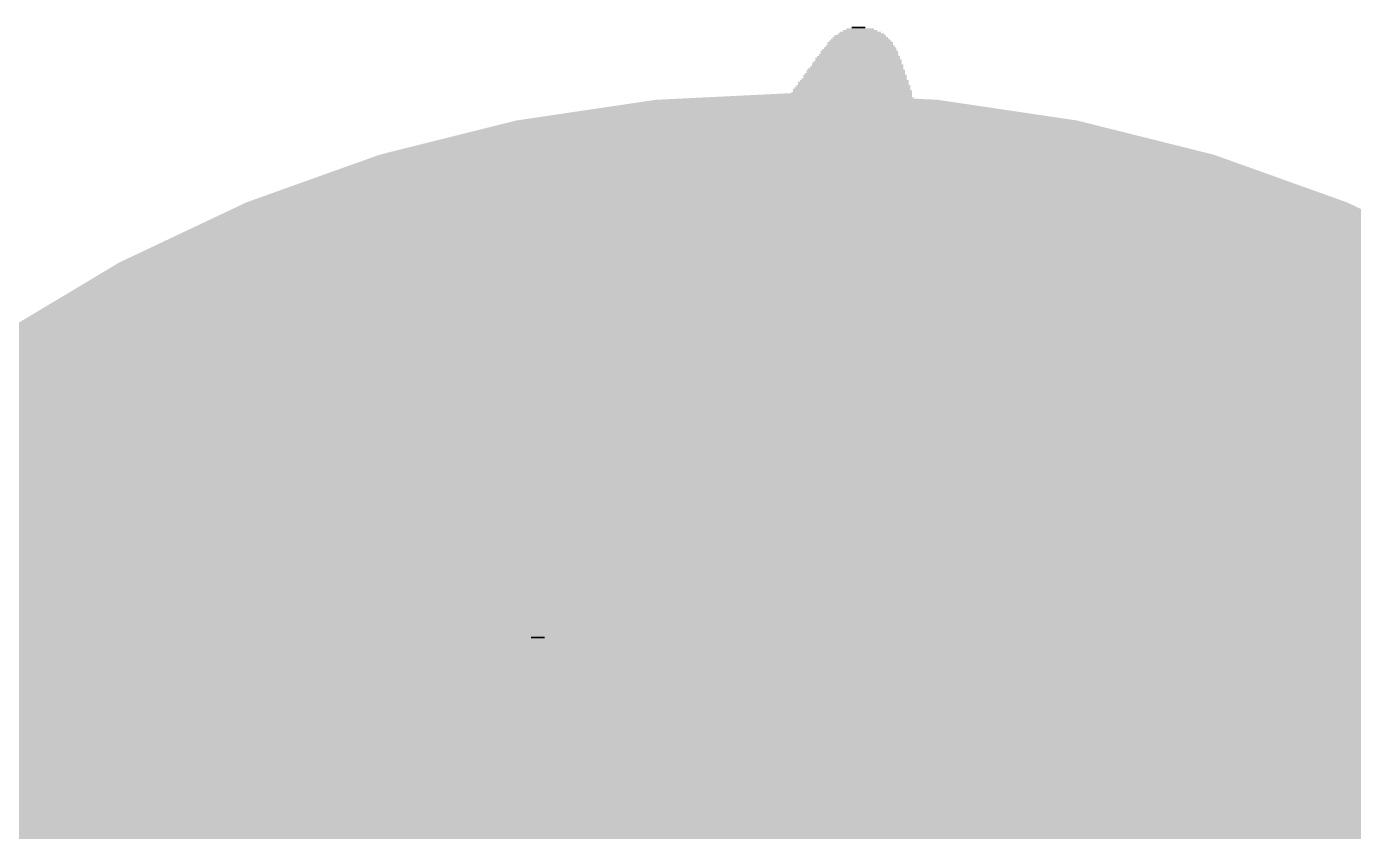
# Model space of a CAD drawing. Extents: x -2.5 to 35.7, y -0.6 to 34.3.
# Drawn here: x 10.998 to 13.93, y 28.593 to 30.373 of the extents above; entities that cross this region are included whole.
import ezdxf

# ---------------------------------------------------------------- set-up
doc = ezdxf.new("R2010")
doc.units = 0
doc.layers.add('16', color=132, linetype='CONTINUOUS')
doc.layers.add('21', color=40, linetype='CONTINUOUS')

# ---------------------------------------------------------------- blocks, each defined once
blk = doc.blocks.new('PIE')
at = {"const_width": 0.5}
blk.add_lwpolyline([(0, -0.25, 1), (0, 0.25, 1), (0, -0.25)], format="xyb", dxfattribs=at)
blk = doc.blocks.new('RECT')
blk.add_solid([(-0.5, -0.5), (0.5, -0.5), (-0.5, 0.5), (0.5, 0.5)])

msp = doc.modelspace()

# ---------------------------------------------------------------- block references
at = {"layer": '16', "xscale": 6.35, "yscale": 6.35}
msp.add_blockref('PIE', (12.7, 27.051), dxfattribs=at)
at = {"layer": '21'}
for p, xscale, yscale in [((12.8366, 30.3708), 0.0305, 0.0038), ((12.8404, 30.3441), 0.1295, 0.0038), ((12.8404, 30.3479), 0.1219, 0.0038), ((12.8404, 30.3517), 0.1143, 0.0038), ((12.8422, 30.3555), 0.1029, 0.0038), ((12.8404, 30.3594), 0.0915, 0.0039), ((12.8403, 30.3632), 0.0762, 0.0038), ((12.8404, 30.367), 0.0609, 0.0038), ((12.8384, 30.3174), 0.1715, 0.0038), ((12.8384, 30.3136), 0.1715, 0.0038), ((12.8384, 30.3213), 0.1638, 0.0039), ((12.8403, 30.3251), 0.16, 0.0038), ((12.8403, 30.3289), 0.1524, 0.0038), ((12.8403, 30.3365), 0.1448, 0.0038), ((12.8403, 30.3327), 0.1448, 0.0038), ((12.8404, 30.3403), 0.1371, 0.0038), ((12.8327, 30.2832), 0.2058, 0.0039), ((12.8346, 30.287), 0.2019, 0.0038), ((12.8328, 30.2908), 0.1981, 0.0038), ((12.8346, 30.2946), 0.1943, 0.0038), ((12.8346, 30.3022), 0.1867, 0.0038), ((12.8366, 30.2984), 0.1905, 0.0038), ((12.8366, 30.306), 0.1829, 0.0038), ((12.8366, 30.3098), 0.1753, 0.0038), ((12.827, 30.2527), 0.24, 0.0038), ((12.827, 30.2565), 0.2324, 0.0038), ((12.8289, 30.2641), 0.2286, 0.0038), ((12.8289, 30.2603), 0.2286, 0.0038), ((12.8289, 30.2679), 0.221, 0.0038), ((12.8308, 30.2755), 0.2172, 0.0038), ((12.8308, 30.2717), 0.2172, 0.0038), ((12.8308, 30.2793), 0.2096, 0.0038), ((12.8213, 30.226), 0.2667, 0.0038), ((12.8213, 30.2336), 0.2591, 0.0038), ((12.8232, 30.2298), 0.2629, 0.0038), ((12.8232, 30.2374), 0.2552, 0.0038), ((12.8251, 30.2412), 0.2514, 0.0038), ((12.8251, 30.2489), 0.2438, 0.0038), ((12.8251, 30.2451), 0.2438, 0.0039), ((12.8137, 30.1955), 0.2972, 0.0038), ((12.8156, 30.1993), 0.2934, 0.0038), ((12.8155, 30.207), 0.2857, 0.0039), ((12.8175, 30.2031), 0.2896, 0.0038), ((12.8175, 30.2108), 0.2819, 0.0038), ((12.8194, 30.2146), 0.2781, 0.0038), ((12.8194, 30.2222), 0.2705, 0.0038), ((12.8194, 30.2184), 0.2705, 0.0038), ((12.8099, 30.1689), 0.3277, 0.0039), ((12.8099, 30.165), 0.3277, 0.0038), ((12.8099, 30.1727), 0.3201, 0.0038), ((12.8117, 30.1803), 0.3163, 0.0038), ((12.8117, 30.1765), 0.3163, 0.0038), ((12.8118, 30.1841), 0.3086, 0.0038), ((12.8137, 30.1879), 0.3048, 0.0038), ((12.8156, 30.1917), 0.301, 0.0038), ((12.8041, 30.1422), 0.3543, 0.0038), ((12.8041, 30.1384), 0.3543, 0.0038), ((12.8061, 30.146), 0.3505, 0.0038), ((12.8061, 30.1536), 0.3429, 0.0038), ((12.8061, 30.1498), 0.3429, 0.0038), ((12.8079, 30.1574), 0.3391, 0.0038), ((12.8079, 30.1612), 0.3315, 0.0038), ((12.7984, 30.1079), 0.3886, 0.0038), ((12.7984, 30.1155), 0.381, 0.0038), ((12.7984, 30.1117), 0.381, 0.0038), ((12.8003, 30.1193), 0.3772, 0.0038), ((12.8003, 30.1269), 0.3696, 0.0038), ((12.8022, 30.1231), 0.3734, 0.0038), ((12.8023, 30.1308), 0.3657, 0.0039), ((12.8041, 30.1346), 0.3619, 0.0038), ((12.7909, 30.0774), 0.4191, 0.0038), ((12.7927, 30.085), 0.4153, 0.0038), ((12.7927, 30.0812), 0.4153, 0.0038), ((12.7927, 30.0888), 0.4076, 0.0038), ((12.7946, 30.0927), 0.4038, 0.0039), ((12.7946, 30.1003), 0.3962, 0.0038), ((12.7965, 30.0965), 0.4, 0.0038), ((12.7965, 30.1041), 0.3924, 0.0038), ((12.787, 30.0507), 0.4496, 0.0038), ((12.787, 30.0584), 0.442, 0.0038), ((12.787, 30.0546), 0.442, 0.0039), ((12.7889, 30.0622), 0.4382, 0.0038), ((12.7889, 30.066), 0.4306, 0.0038), ((12.7908, 30.0736), 0.4268, 0.0038), ((12.7908, 30.0698), 0.4268, 0.0038), ((12.7794, 30.0203), 0.4801, 0.0038), ((12.7813, 30.0241), 0.4762, 0.0038), ((12.7813, 30.0317), 0.4686, 0.0038), ((12.7832, 30.0279), 0.4724, 0.0038), ((12.7832, 30.0355), 0.4648, 0.0038), ((12.7851, 30.0393), 0.461, 0.0038), ((12.7851, 30.0469), 0.4534, 0.0038), ((12.7851, 30.0431), 0.4534, 0.0038), ((12.7736, 29.9936), 0.5067, 0.0038), ((12.7756, 29.9898), 0.5105, 0.0038), ((12.7756, 29.9974), 0.5029, 0.0038), ((12.7774, 30.0012), 0.4991, 0.0038), ((12.7756, 30.005), 0.4953, 0.0038), ((12.7774, 30.0088), 0.4915, 0.0038), ((12.7794, 30.0126), 0.4877, 0.0038), ((12.7794, 30.0165), 0.4801, 0.0039), ((12.768, 29.9631), 0.5411, 0.0038), ((12.7698, 29.9669), 0.5373, 0.0038), ((12.7698, 29.9707), 0.5295, 0.0038), ((12.7718, 29.9784), 0.5257, 0.0039), ((12.7718, 29.9745), 0.5257, 0.0038), ((12.7718, 29.9822), 0.5181, 0.0038), ((12.7736, 29.986), 0.5143, 0.0038), ((12.7642, 29.9326), 0.5715, 0.0038), ((12.7642, 29.9403), 0.5639, 0.0039), ((12.7642, 29.9364), 0.5639, 0.0038), ((12.766, 29.9441), 0.5601, 0.0038), ((12.766, 29.9517), 0.5525, 0.0038), ((12.766, 29.9479), 0.5525, 0.0038), ((12.768, 29.9555), 0.5487, 0.0038), ((12.768, 29.9593), 0.5411, 0.0038), ((12.7603, 29.906), 0.5944, 0.0038), ((12.7603, 29.9022), 0.5944, 0.0039), ((12.7604, 29.9136), 0.5867, 0.0038), ((12.7604, 29.9098), 0.5867, 0.0038), ((12.7622, 29.9212), 0.5829, 0.0038), ((12.7622, 29.9174), 0.5829, 0.0038), ((12.7622, 29.925), 0.5753, 0.0038), ((12.7642, 29.9288), 0.5715, 0.0038), ((12.7565, 29.8755), 0.6172, 0.0038), ((12.7584, 29.8717), 0.621, 0.0038), ((12.7584, 29.8831), 0.6134, 0.0038), ((12.7584, 29.8793), 0.6134, 0.0038), ((12.7584, 29.8907), 0.6058, 0.0038), ((12.7584, 29.8869), 0.6058, 0.0038), ((12.7584, 29.8983), 0.5982, 0.0038), ((12.7603, 29.8945), 0.602, 0.0038), ((12.7546, 29.8488), 0.6362, 0.0038), ((12.7566, 29.845), 0.6401, 0.0038), ((12.7565, 29.8602), 0.6324, 0.0038), ((12.7565, 29.8564), 0.6324, 0.0038), ((12.7565, 29.8526), 0.6324, 0.0038), ((12.7565, 29.8679), 0.6248, 0.0038), ((12.7565, 29.8641), 0.6248, 0.0039), ((12.7527, 29.8183), 0.6554, 0.0038), ((12.7527, 29.8145), 0.6554, 0.0038), ((12.7546, 29.8298), 0.6515, 0.0038), ((12.7546, 29.826), 0.6515, 0.0039), ((12.7546, 29.8221), 0.6515, 0.0038), ((12.7546, 29.8412), 0.6439, 0.0038), ((12.7546, 29.8374), 0.6439, 0.0038), ((12.7546, 29.8336), 0.6439, 0.0038), ((12.7508, 29.7955), 0.6668, 0.0038), ((12.7527, 29.7917), 0.6706, 0.0038), ((12.7527, 29.7879), 0.6706, 0.0039), ((12.7527, 29.784), 0.6706, 0.0038), ((12.7527, 29.8069), 0.663, 0.0038), ((12.7527, 29.8031), 0.663, 0.0038), ((12.7527, 29.7993), 0.663, 0.0038), ((12.7546, 29.8107), 0.6592, 0.0038), ((12.7489, 29.765), 0.6782, 0.0038), ((12.7508, 29.7612), 0.682, 0.0038), ((12.7508, 29.7574), 0.682, 0.0038), ((12.7508, 29.7802), 0.6744, 0.0038), ((12.7508, 29.7764), 0.6744, 0.0038), ((12.7508, 29.7726), 0.6744, 0.0038), ((12.7508, 29.7688), 0.6744, 0.0038), ((11.8288, 29.7269), 0.5372, 0.0038), ((11.7412, 29.7307), 0.3009, 0.0038), ((12.7489, 29.7459), 0.6858, 0.0038), ((12.7489, 29.7421), 0.6858, 0.0038), ((12.7489, 29.7383), 0.6858, 0.0038), ((12.7489, 29.7345), 0.6858, 0.0038), ((12.7489, 29.7307), 0.6858, 0.0038), ((12.7489, 29.7269), 0.6858, 0.0038), ((12.7508, 29.7536), 0.682, 0.0038), ((12.7508, 29.7498), 0.682, 0.0039), ((11.8707, 29.6964), 0.7124, 0.0038), ((11.8612, 29.704), 0.6858, 0.0038), ((11.8669, 29.7002), 0.6972, 0.0038), ((11.8574, 29.7078), 0.6705, 0.0038), ((11.8536, 29.7117), 0.6477, 0.0039), ((11.8479, 29.7155), 0.6287, 0.0038), ((11.844, 29.7193), 0.6058, 0.0038), ((11.8364, 29.7231), 0.5754, 0.0038), ((12.747, 29.7193), 0.6896, 0.0038), ((12.747, 29.7155), 0.6896, 0.0038), ((12.747, 29.7117), 0.6896, 0.0039), ((12.747, 29.7078), 0.6896, 0.0038), ((12.747, 29.704), 0.6896, 0.0038), ((12.747, 29.7002), 0.6896, 0.0038), ((12.747, 29.6964), 0.6896, 0.0038), ((12.7489, 29.7231), 0.6858, 0.0038), ((11.8936, 29.6697), 0.7887, 0.0038), ((11.884, 29.6812), 0.762, 0.0038), ((11.8878, 29.6774), 0.7696, 0.0038), ((11.8917, 29.6736), 0.7773, 0.0039), ((11.8821, 29.685), 0.7506, 0.0038), ((11.8745, 29.6926), 0.7278, 0.0038), ((11.8783, 29.6888), 0.7354, 0.0038), ((12.747, 29.6926), 0.6896, 0.0038), ((12.747, 29.6888), 0.6896, 0.0038), ((12.747, 29.685), 0.6896, 0.0038), ((12.747, 29.6812), 0.6896, 0.0038), ((12.747, 29.6774), 0.6896, 0.0038), ((12.747, 29.6736), 0.6896, 0.0039), ((12.747, 29.6697), 0.6896, 0.0038), ((11.9126, 29.6393), 0.842, 0.0038), ((11.8974, 29.6621), 0.8039, 0.0038), ((11.9012, 29.6583), 0.8115, 0.0038), ((11.9031, 29.6545), 0.8153, 0.0038), ((11.9069, 29.6507), 0.823, 0.0038), ((11.9088, 29.6469), 0.8268, 0.0038), ((11.9126, 29.6431), 0.8344, 0.0038), ((11.8955, 29.6659), 0.7925, 0.0038), ((12.747, 29.6659), 0.6896, 0.0038), ((12.747, 29.6621), 0.6896, 0.0038), ((12.747, 29.6583), 0.6896, 0.0038), ((12.747, 29.6545), 0.6896, 0.0038), ((12.7451, 29.6507), 0.6858, 0.0038), ((12.747, 29.6469), 0.682, 0.0038), ((12.747, 29.6431), 0.682, 0.0038), ((12.747, 29.6393), 0.682, 0.0038), ((11.9164, 29.6355), 0.842, 0.0039), ((11.9183, 29.6316), 0.8458, 0.0038), ((11.9221, 29.6278), 0.8534, 0.0038), ((11.9241, 29.624), 0.8573, 0.0038), ((11.926, 29.6202), 0.8611, 0.0038), ((11.9298, 29.6164), 0.8611, 0.0038), ((11.9317, 29.6126), 0.8649, 0.0038), ((11.9336, 29.6088), 0.8687, 0.0038), ((12.747, 29.6355), 0.682, 0.0039), ((12.747, 29.6316), 0.682, 0.0038), ((12.7451, 29.6278), 0.6782, 0.0038), ((12.7451, 29.624), 0.6782, 0.0038), ((12.747, 29.6202), 0.6744, 0.0038), ((12.747, 29.6164), 0.6744, 0.0038), ((12.747, 29.6126), 0.6744, 0.0038), ((12.7451, 29.6088), 0.6706, 0.0038), ((11.9374, 29.605), 0.8687, 0.0038), ((11.9393, 29.6012), 0.8725, 0.0038), ((11.9431, 29.5974), 0.8725, 0.0039), ((11.945, 29.5935), 0.8763, 0.0038), ((11.9488, 29.5897), 0.8763, 0.0038), ((11.9527, 29.5859), 0.8763, 0.0038), ((11.9527, 29.5821), 0.8763, 0.0038), ((12.7451, 29.605), 0.6706, 0.0038), ((12.747, 29.6012), 0.6668, 0.0038), ((12.747, 29.5974), 0.6668, 0.0039), ((12.7451, 29.5935), 0.663, 0.0038), ((12.747, 29.5897), 0.6592, 0.0038), ((12.747, 29.5859), 0.6592, 0.0038), ((12.747, 29.5821), 0.6592, 0.0038), ((11.9565, 29.5783), 0.8763, 0.0038), ((11.9603, 29.5745), 0.8763, 0.0038), ((11.9622, 29.5707), 0.8801, 0.0038), ((11.9641, 29.5669), 0.8763, 0.0038), ((11.9679, 29.5631), 0.8763, 0.0038), ((11.9698, 29.5593), 0.8801, 0.0039), ((11.9736, 29.5554), 0.8801, 0.0038), ((11.9755, 29.5516), 0.8763, 0.0038), ((12.7451, 29.5783), 0.6553, 0.0038), ((12.747, 29.5745), 0.6515, 0.0038), ((12.747, 29.5707), 0.6515, 0.0038), ((12.7451, 29.5669), 0.6477, 0.0038), ((12.747, 29.5631), 0.6439, 0.0038), ((12.7451, 29.5593), 0.6401, 0.0039), ((12.7451, 29.5554), 0.6401, 0.0038), ((12.5679, 29.5516), 0.2781, 0.0038), ((12.9013, 29.5516), 0.3276, 0.0038), ((11.9793, 29.5478), 0.8763, 0.0038), ((11.9812, 29.544), 0.8801, 0.0038), ((11.9831, 29.5402), 0.8763, 0.0038), ((11.9869, 29.5364), 0.8763, 0.0038), ((11.9908, 29.5326), 0.8763, 0.0038), ((11.9908, 29.5288), 0.8763, 0.0038), ((11.9946, 29.525), 0.8763, 0.0038), ((11.9984, 29.5212), 0.8763, 0.0039), ((12.5642, 29.5478), 0.2705, 0.0038), ((12.5622, 29.5402), 0.259, 0.0038), ((12.5603, 29.5364), 0.2552, 0.0038), ((12.5642, 29.544), 0.2629, 0.0038), ((12.5603, 29.5326), 0.2476, 0.0038), ((12.5584, 29.5288), 0.2438, 0.0038), ((12.5565, 29.525), 0.24, 0.0038), ((12.5584, 29.5212), 0.2362, 0.0039), ((12.9013, 29.5478), 0.32, 0.0038), ((12.9032, 29.544), 0.3162, 0.0038), ((12.9032, 29.5402), 0.3086, 0.0038), ((12.9051, 29.5364), 0.3048, 0.0038), ((12.9032, 29.5326), 0.301, 0.0038), ((12.9051, 29.5288), 0.2972, 0.0038), ((12.9032, 29.525), 0.2934, 0.0038), ((12.9051, 29.5212), 0.2896, 0.0039), ((13.2728, 29.5212), 0.2477, 0.0039), ((13.269, 29.525), 0.2171, 0.0038), ((13.269, 29.5288), 0.1791, 0.0038), ((13.2671, 29.5326), 0.1295, 0.0038), ((13.2652, 29.5364), 0.0495, 0.0038), ((11.9984, 29.5173), 0.8763, 0.0038), ((12.0022, 29.5135), 0.8763, 0.0038), ((12.1184, 29.5097), 1.1011, 0.0038), ((12.1184, 29.5059), 1.0935, 0.0038), ((12.1184, 29.5021), 1.0935, 0.0038), ((12.1184, 29.4983), 1.0859, 0.0038), ((12.1203, 29.4945), 1.0821, 0.0038), ((12.1203, 29.4907), 1.0745, 0.0038), ((12.5565, 29.5173), 0.2324, 0.0038), ((12.5565, 29.5135), 0.2248, 0.0038), ((12.9032, 29.5173), 0.2858, 0.0038), ((12.9032, 29.5135), 0.2858, 0.0038), ((12.9032, 29.5097), 0.2782, 0.0038), ((12.9032, 29.5059), 0.2782, 0.0038), ((12.9013, 29.5021), 0.2744, 0.0038), ((12.9013, 29.4983), 0.2667, 0.0038), ((12.9013, 29.4945), 0.2667, 0.0038), ((12.8994, 29.4907), 0.2629, 0.0038), ((13.2842, 29.4907), 0.423, 0.0038), ((13.2823, 29.4945), 0.4038, 0.0038), ((13.2804, 29.4983), 0.3848, 0.0038), ((13.2766, 29.5021), 0.362, 0.0038), ((13.2747, 29.5059), 0.3429, 0.0038), ((13.2747, 29.5097), 0.32, 0.0038), ((13.2728, 29.5135), 0.301, 0.0038), ((13.2728, 29.5173), 0.2781, 0.0038), ((12.1203, 29.4869), 1.0745, 0.0038), ((12.1202, 29.4831), 1.0668, 0.0039), ((12.1222, 29.4792), 1.0629, 0.0038), ((12.1241, 29.4754), 1.0591, 0.0038), ((12.1222, 29.4716), 1.0553, 0.0038), ((12.1241, 29.4678), 1.0515, 0.0038), ((12.1241, 29.464), 1.0439, 0.0038), ((12.8975, 29.4869), 0.2591, 0.0038), ((12.8975, 29.4831), 0.2591, 0.0039), ((12.8956, 29.4792), 0.2553, 0.0038), ((12.8956, 29.4754), 0.2476, 0.0038), ((12.8937, 29.4716), 0.2438, 0.0038), ((12.8937, 29.4678), 0.2438, 0.0038), ((12.8918, 29.464), 0.24, 0.0038), ((13.3052, 29.464), 0.5487, 0.0038), ((13.3033, 29.4678), 0.5295, 0.0038), ((13.2976, 29.4716), 0.5105, 0.0038), ((13.2957, 29.4754), 0.4915, 0.0038), ((13.2918, 29.4792), 0.4762, 0.0038), ((13.2899, 29.4831), 0.4572, 0.0039), ((13.2861, 29.4869), 0.442, 0.0038), ((12.1241, 29.4602), 1.0439, 0.0038), ((12.126, 29.4564), 1.0401, 0.0038), ((12.126, 29.4526), 1.0325, 0.0038), ((12.1279, 29.4488), 1.0287, 0.0038), ((12.1279, 29.445), 1.0287, 0.0039), ((12.1298, 29.4411), 1.0249, 0.0038), ((12.1298, 29.4373), 1.0173, 0.0038), ((12.1317, 29.4335), 1.0135, 0.0038), ((12.8899, 29.4602), 0.2362, 0.0038), ((12.888, 29.4564), 0.2324, 0.0038), ((12.888, 29.4526), 0.2324, 0.0038), ((12.8861, 29.4488), 0.2286, 0.0038), ((12.8841, 29.445), 0.2247, 0.0039), ((12.8803, 29.4373), 0.2171, 0.0038), ((12.8803, 29.4335), 0.2171, 0.0038), ((12.8823, 29.4411), 0.2209, 0.0038), ((13.3337, 29.4335), 0.682, 0.0038), ((13.3299, 29.4373), 0.6668, 0.0038), ((13.3281, 29.4411), 0.6477, 0.0038), ((13.3223, 29.445), 0.6286, 0.0039), ((13.3185, 29.4488), 0.6134, 0.0038), ((13.3147, 29.4526), 0.5982, 0.0038), ((13.3128, 29.4564), 0.5791, 0.0038), ((13.309, 29.4602), 0.5639, 0.0038), ((12.1317, 29.4297), 1.0135, 0.0038), ((12.1336, 29.4259), 1.0096, 0.0038), ((12.1336, 29.4221), 1.002, 0.0038), ((12.1355, 29.4183), 0.9982, 0.0038), ((12.1355, 29.4145), 0.9982, 0.0038), ((12.1374, 29.4107), 0.9944, 0.0038), ((12.1393, 29.4069), 0.9906, 0.0039), ((12.1374, 29.403), 0.9868, 0.0038), ((12.8765, 29.4259), 0.2095, 0.0038), ((13.2404, 29.4221), 0.9372, 0.0038), ((13.2461, 29.4183), 0.9486, 0.0038), ((13.2595, 29.4107), 0.9753, 0.0038), ((13.2709, 29.403), 0.9982, 0.0038), ((12.8785, 29.4297), 0.2133, 0.0038), ((13.2538, 29.4145), 0.9639, 0.0038), ((13.2652, 29.4069), 0.9867, 0.0039), ((13.3414, 29.4259), 0.7125, 0.0038), ((13.3376, 29.4297), 0.6973, 0.0038), ((12.1393, 29.3992), 0.983, 0.0038), ((12.1412, 29.3954), 0.9792, 0.0038), ((12.1431, 29.3916), 0.9754, 0.0038), ((12.1431, 29.3878), 0.9754, 0.0038), ((12.145, 29.384), 0.9716, 0.0038), ((12.1469, 29.3802), 0.9678, 0.0038), ((12.147, 29.3764), 0.9601, 0.0038), ((13.2861, 29.3916), 1.0364, 0.0038), ((13.2918, 29.3878), 1.0478, 0.0038), ((13.2994, 29.384), 1.063, 0.0038), ((13.3052, 29.3802), 1.0745, 0.0038), ((13.3109, 29.3764), 1.0859, 0.0038), ((13.2766, 29.3992), 1.0096, 0.0038), ((13.2823, 29.3954), 1.021, 0.0038), ((12.147, 29.3726), 0.9601, 0.0038), ((12.1489, 29.3688), 0.9563, 0.0039), ((12.1508, 29.3649), 0.9525, 0.0038), ((12.1527, 29.3611), 0.9487, 0.0038), ((12.1527, 29.3573), 0.9487, 0.0038), ((12.1546, 29.3535), 0.9449, 0.0038), ((12.1565, 29.3497), 0.9411, 0.0038), ((12.1584, 29.3459), 0.9373, 0.0038), ((13.3337, 29.3459), 1.1468, 0.0038), ((13.3223, 29.3649), 1.1164, 0.0038), ((13.3261, 29.3611), 1.124, 0.0038), ((13.328, 29.3573), 1.1278, 0.0038), ((13.3318, 29.3535), 1.1354, 0.0038), ((13.3337, 29.3497), 1.1392, 0.0038), ((13.3204, 29.3688), 1.1049, 0.0039), ((13.3147, 29.3726), 1.0935, 0.0038), ((12.1584, 29.3421), 0.9373, 0.0038), ((12.1603, 29.3383), 0.9335, 0.0038), ((12.1622, 29.3345), 0.9297, 0.0038), ((12.1622, 29.3307), 0.9297, 0.0039), ((11.9869, 29.3268), 0.5715, 0.0038), ((11.9812, 29.323), 0.5524, 0.0038), ((11.9793, 29.3192), 0.541, 0.0038), ((11.9774, 29.3154), 0.5372, 0.0038), ((12.4708, 29.3268), 0.3124, 0.0038), ((12.4822, 29.323), 0.2896, 0.0038), ((12.4899, 29.3192), 0.2743, 0.0038), ((12.4955, 29.3154), 0.2629, 0.0038), ((13.3376, 29.3154), 1.1697, 0.0038), ((13.3395, 29.323), 1.1659, 0.0038), ((13.3395, 29.3192), 1.1659, 0.0038), ((13.3376, 29.3307), 1.1621, 0.0039), ((13.3376, 29.3268), 1.1621, 0.0038), ((13.3356, 29.3421), 1.1506, 0.0038), ((13.3356, 29.3383), 1.1506, 0.0038), ((13.3376, 29.3345), 1.1545, 0.0038), ((11.9774, 29.3116), 0.5296, 0.0038), ((11.9793, 29.3078), 0.5258, 0.0038), ((11.9793, 29.304), 0.5182, 0.0038), ((11.9793, 29.3002), 0.5182, 0.0038), ((11.9812, 29.2964), 0.5144, 0.0038), ((11.9831, 29.2926), 0.5106, 0.0039), ((11.985, 29.2887), 0.5068, 0.0038), ((12.5013, 29.3116), 0.2515, 0.0038), ((12.5069, 29.3078), 0.2401, 0.0038), ((12.5108, 29.304), 0.2324, 0.0038), ((12.5165, 29.3002), 0.221, 0.0038), ((12.5203, 29.2964), 0.2134, 0.0038), ((12.526, 29.2926), 0.2096, 0.0039), ((12.5299, 29.2887), 0.2019, 0.0038), ((13.3357, 29.2964), 1.1811, 0.0038), ((13.3357, 29.2926), 1.1811, 0.0039), ((13.3376, 29.2887), 1.1849, 0.0038), ((13.3376, 29.304), 1.1773, 0.0038), ((13.3376, 29.3002), 1.1773, 0.0038), ((13.3395, 29.3116), 1.1735, 0.0038), ((13.3395, 29.3078), 1.1735, 0.0038), ((11.985, 29.2849), 0.5068, 0.0038), ((11.9869, 29.2811), 0.503, 0.0038), ((11.9888, 29.2773), 0.4992, 0.0038), ((11.9907, 29.2735), 0.503, 0.0038), ((11.9927, 29.2697), 0.4991, 0.0038), ((11.9965, 29.2659), 0.4991, 0.0038), ((11.9984, 29.2621), 0.4953, 0.0038), ((12.0003, 29.2583), 0.4991, 0.0038), ((12.5336, 29.2849), 0.1943, 0.0038), ((12.5356, 29.2811), 0.1905, 0.0038), ((12.5394, 29.2773), 0.1829, 0.0038), ((12.545, 29.2735), 0.1791, 0.0038), ((12.547, 29.2697), 0.1753, 0.0038), ((12.5508, 29.2659), 0.1676, 0.0038), ((12.5527, 29.2621), 0.1638, 0.0038), ((12.5584, 29.2583), 0.16, 0.0038), ((13.328, 29.2621), 1.1964, 0.0038), ((13.328, 29.2583), 1.1964, 0.0038), ((13.33, 29.2697), 1.1925, 0.0038), ((13.33, 29.2659), 1.1925, 0.0038), ((13.3338, 29.2773), 1.1925, 0.0038), ((13.3338, 29.2735), 1.1925, 0.0038), ((13.3357, 29.2849), 1.1887, 0.0038), ((13.3357, 29.2811), 1.1887, 0.0038), ((12.0041, 29.2545), 0.4991, 0.0039), ((12.006, 29.2506), 0.4953, 0.0038), ((12.0098, 29.2468), 0.4953, 0.0038), ((12.0117, 29.243), 0.4991, 0.0038), ((12.0155, 29.2392), 0.4991, 0.0038), ((12.0193, 29.2354), 0.4991, 0.0038), ((12.025, 29.2278), 0.503, 0.0038), ((12.0231, 29.2316), 0.4991, 0.0038), ((12.5603, 29.2545), 0.1562, 0.0039), ((12.5622, 29.2506), 0.1524, 0.0038), ((12.5679, 29.2468), 0.1486, 0.0038), ((12.5698, 29.243), 0.1448, 0.0038), ((12.5736, 29.2392), 0.1448, 0.0038), ((12.5775, 29.2354), 0.1447, 0.0038), ((12.5793, 29.2316), 0.1409, 0.0038), ((12.5831, 29.2278), 0.1409, 0.0038), ((13.3052, 29.2278), 1.2039, 0.0038), ((13.309, 29.2316), 1.2039, 0.0038), ((13.3128, 29.2354), 1.204, 0.0038), ((13.3147, 29.2392), 1.2002, 0.0038), ((13.3185, 29.243), 1.2002, 0.0038), ((13.3223, 29.2506), 1.2002, 0.0038), ((13.3223, 29.2468), 1.2002, 0.0038), ((13.3242, 29.2545), 1.1964, 0.0039), ((12.0288, 29.224), 0.503, 0.0038), ((12.0327, 29.2202), 0.5029, 0.0038), ((12.0346, 29.2164), 0.5067, 0.0039), ((12.0384, 29.2125), 0.5067, 0.0038), ((12.0422, 29.2087), 0.5067, 0.0038), ((12.0479, 29.2049), 0.5105, 0.0038), ((12.0517, 29.2011), 0.5105, 0.0038), ((12.587, 29.224), 0.141, 0.0038), ((12.5927, 29.2202), 0.1448, 0.0038), ((13.2099, 29.2164), 1.3716, 0.0039), ((12.7355, 29.2125), 0.4153, 0.0038), ((12.726, 29.2087), 0.3886, 0.0038), ((12.7165, 29.2049), 0.3696, 0.0038), ((12.7108, 29.2011), 0.3506, 0.0038), ((13.2956, 29.2202), 1.2078, 0.0038), ((13.3014, 29.224), 1.2039, 0.0038), ((13.4671, 29.2125), 0.8496, 0.0038), ((13.4747, 29.2087), 0.8268, 0.0038), ((13.4766, 29.2049), 0.8078, 0.0038), ((13.4786, 29.2011), 0.7963, 0.0038), ((12.0555, 29.1973), 0.5182, 0.0038), ((12.0593, 29.1935), 0.5182, 0.0038), ((12.065, 29.1897), 0.522, 0.0038), ((12.0688, 29.1859), 0.522, 0.0038), ((12.0745, 29.1821), 0.5258, 0.0038), ((12.0783, 29.1783), 0.5258, 0.0039), ((12.0841, 29.1744), 0.5295, 0.0038), ((12.0898, 29.1706), 0.5334, 0.0038), ((12.7012, 29.1935), 0.3239, 0.0038), ((12.707, 29.1973), 0.3353, 0.0038), ((12.6975, 29.1897), 0.3086, 0.0038), ((12.6936, 29.1859), 0.3009, 0.0038), ((12.6918, 29.1821), 0.2895, 0.0038), ((12.688, 29.1783), 0.2819, 0.0039), ((12.6842, 29.1744), 0.2743, 0.0038), ((12.6804, 29.1706), 0.2667, 0.0038), ((13.4804, 29.1973), 0.7848, 0.0038), ((13.4804, 29.1935), 0.7696, 0.0038), ((13.4804, 29.1897), 0.762, 0.0038), ((13.4804, 29.1859), 0.7544, 0.0038), ((13.4785, 29.1821), 0.743, 0.0038), ((13.4785, 29.1783), 0.7354, 0.0039), ((13.4766, 29.1744), 0.7316, 0.0038), ((13.4728, 29.1706), 0.7239, 0.0038), ((12.0955, 29.1668), 0.5372, 0.0038), ((12.1012, 29.163), 0.541, 0.0038), ((12.105, 29.1592), 0.5486, 0.0038), ((12.1127, 29.1554), 0.5563, 0.0038), ((12.1184, 29.1516), 0.5601, 0.0038), ((12.1279, 29.1478), 0.5639, 0.0038), ((12.1336, 29.144), 0.5677, 0.0038), ((12.1431, 29.1402), 0.5792, 0.0039), ((12.6575, 29.1402), 0.2439, 0.0039), ((12.6613, 29.144), 0.2439, 0.0038), ((12.667, 29.1516), 0.2476, 0.0038), ((12.6651, 29.1478), 0.2438, 0.0038), ((12.6784, 29.1668), 0.2629, 0.0038), ((12.6746, 29.163), 0.2552, 0.0038), ((12.6727, 29.1592), 0.2514, 0.0038), ((12.6708, 29.1554), 0.2476, 0.0038), ((13.4499, 29.144), 0.6934, 0.0038), ((13.448, 29.1402), 0.6896, 0.0039), ((13.4557, 29.1478), 0.6973, 0.0038), ((13.4652, 29.1592), 0.7087, 0.0038), ((13.4709, 29.1668), 0.7201, 0.0038), ((13.4671, 29.163), 0.7125, 0.0038), ((13.4633, 29.1554), 0.7049, 0.0038), ((13.4595, 29.1516), 0.6973, 0.0038), ((12.1527, 29.1363), 0.5905, 0.0038), ((12.166, 29.1325), 0.6096, 0.0038), ((12.3203, 29.1287), 0.9106, 0.0038), ((12.3222, 29.1249), 0.9068, 0.0038), ((12.3241, 29.1211), 0.903, 0.0038), ((12.3279, 29.1173), 0.8954, 0.0038), ((12.3298, 29.1135), 0.8916, 0.0038), ((12.3317, 29.1097), 0.8878, 0.0038), ((12.6441, 29.1325), 0.2629, 0.0038), ((12.6537, 29.1363), 0.2515, 0.0038), ((13.4061, 29.1097), 0.6896, 0.0038), ((13.4118, 29.1135), 0.6858, 0.0038), ((13.4195, 29.1173), 0.6858, 0.0038), ((13.4233, 29.1211), 0.6858, 0.0038), ((13.429, 29.1249), 0.682, 0.0038), ((13.4347, 29.1287), 0.6858, 0.0038), ((13.4385, 29.1325), 0.6858, 0.0038), ((13.4442, 29.1363), 0.6896, 0.0038), ((12.3355, 29.1059), 0.8878, 0.0038), ((12.3394, 29.1021), 0.8801, 0.0039), ((12.3432, 29.0982), 0.8801, 0.0038), ((12.347, 29.0944), 0.8801, 0.0038), ((12.3546, 29.0906), 0.8801, 0.0038), ((12.3603, 29.0868), 0.8839, 0.0038), ((12.3679, 29.083), 0.884, 0.0038), ((13.3528, 29.083), 0.7201, 0.0038), ((13.3642, 29.0868), 0.7124, 0.0038), ((13.3719, 29.0906), 0.7049, 0.0038), ((13.3795, 29.0944), 0.6973, 0.0038), ((13.3871, 29.0982), 0.6972, 0.0038), ((13.3928, 29.1021), 0.6934, 0.0039), ((13.4023, 29.1059), 0.6896, 0.0038), ((12.3756, 29.0792), 0.8839, 0.0038), ((12.3851, 29.0754), 0.8953, 0.0038), ((12.4022, 29.0716), 0.9144, 0.0038), ((12.8232, 29.0678), 1.7412, 0.0038), ((12.8232, 29.064), 1.726, 0.0039), ((12.8251, 29.0601), 1.7145, 0.0038), ((12.827, 29.0563), 1.703, 0.0038), ((12.827, 29.0525), 1.6878, 0.0038), ((13.3128, 29.0716), 0.7696, 0.0038), ((13.3299, 29.0754), 0.743, 0.0038), ((13.3433, 29.0792), 0.7315, 0.0038), ((12.8289, 29.0487), 1.6764, 0.0038), ((12.8308, 29.0449), 1.6574, 0.0038), ((12.8346, 29.0411), 1.6421, 0.0038), ((12.8384, 29.0373), 1.6269, 0.0038), ((12.8403, 29.0335), 1.6078, 0.0038), ((12.846, 29.0297), 1.5887, 0.0038), ((12.8518, 29.0259), 1.5621, 0.0039), ((12.1279, 29.022), 0.0305, 0.0038), ((12.9108, 29.022), 1.4364, 0.0038), ((12.2879, 28.9954), 0.3658, 0.0038), ((12.2974, 28.9992), 0.362, 0.0038), ((12.307, 29.003), 0.3581, 0.0038), ((12.3165, 29.0068), 0.3543, 0.0038), ((12.326, 29.0106), 0.3505, 0.0038), ((12.3394, 29.0144), 0.3467, 0.0038), ((12.3508, 29.0182), 0.3467, 0.0038), ((13.0899, 29.0182), 1.0706, 0.0038), ((13.0899, 29.0144), 1.0554, 0.0038), ((13.0899, 29.0106), 1.0478, 0.0038), ((13.088, 29.0068), 1.0363, 0.0038), ((13.088, 29.003), 1.0287, 0.0038), ((13.0861, 28.9992), 1.0249, 0.0038), ((13.0842, 28.9954), 1.0135, 0.0038), ((12.2384, 28.9649), 0.381, 0.0038), ((12.2422, 28.9687), 0.381, 0.0038), ((12.2479, 28.9725), 0.3772, 0.0038), ((12.2536, 28.9763), 0.3734, 0.0038), ((12.2612, 28.9801), 0.3734, 0.0038), ((12.265, 28.9839), 0.3734, 0.0038), ((12.2746, 28.9878), 0.3695, 0.0039), ((12.2803, 28.9916), 0.3657, 0.0038), ((12.6326, 28.9649), 0.1181, 0.0038), ((12.6441, 28.9878), 0.1334, 0.0039), ((12.6403, 28.9839), 0.1258, 0.0038), ((12.6384, 28.9801), 0.122, 0.0038), ((12.6365, 28.9763), 0.1182, 0.0038), ((12.6365, 28.9725), 0.1182, 0.0038), ((13.0823, 28.9916), 1.0097, 0.0038), ((12.6346, 28.9687), 0.1143, 0.0038), ((13.1623, 28.9878), 0.842, 0.0039), ((13.1623, 28.9839), 0.8268, 0.0038), ((13.1642, 28.9801), 0.8154, 0.0038), ((13.1623, 28.9763), 0.8039, 0.0038), ((13.1642, 28.9725), 0.7925, 0.0038), ((13.1642, 28.9687), 0.7848, 0.0038), ((13.1623, 28.9649), 0.7734, 0.0038), ((12.2003, 28.9344), 0.3887, 0.0038), ((12.2041, 28.9382), 0.3886, 0.0038), ((12.2098, 28.942), 0.3848, 0.0038), ((12.2136, 28.9458), 0.3848, 0.0038), ((12.2174, 28.9497), 0.3848, 0.0039), ((12.2212, 28.9535), 0.3848, 0.0038), ((12.2269, 28.9573), 0.381, 0.0038), ((12.2307, 28.9611), 0.381, 0.0038), ((12.625, 28.9344), 0.1257, 0.0038), ((12.627, 28.942), 0.1219, 0.0038), ((12.627, 28.9382), 0.1219, 0.0038), ((12.6288, 28.9497), 0.1181, 0.0039), ((12.6288, 28.9458), 0.1181, 0.0038), ((12.6326, 28.9611), 0.1181, 0.0038), ((12.6326, 28.9573), 0.1181, 0.0038), ((12.6308, 28.9535), 0.1143, 0.0038), ((13.1623, 28.9611), 0.7658, 0.0038), ((13.1604, 28.9573), 0.7544, 0.0038), ((13.1604, 28.9535), 0.7468, 0.0038), ((13.1604, 28.9497), 0.7391, 0.0039), ((13.1585, 28.9458), 0.7277, 0.0038), ((13.1585, 28.942), 0.7201, 0.0038), ((13.1585, 28.9382), 0.7125, 0.0038), ((13.1566, 28.9344), 0.7011, 0.0038), ((12.1755, 28.9077), 0.3924, 0.0038), ((12.1793, 28.9116), 0.3924, 0.0039), ((12.1812, 28.9154), 0.3886, 0.0038), ((12.185, 28.9192), 0.3886, 0.0038), ((12.1888, 28.923), 0.3886, 0.0038), ((12.1926, 28.9268), 0.3886, 0.0038), ((12.1965, 28.9306), 0.3887, 0.0038), ((12.6212, 28.9116), 0.1409, 0.0039), ((12.6212, 28.9077), 0.1409, 0.0038), ((12.6212, 28.9192), 0.1333, 0.0038), ((12.6212, 28.9154), 0.1333, 0.0038), ((12.6232, 28.9268), 0.1295, 0.0038), ((12.6232, 28.923), 0.1295, 0.0038), ((12.625, 28.9306), 0.1257, 0.0038), ((13.1566, 28.9306), 0.6934, 0.0038), ((13.1528, 28.9268), 0.6858, 0.0038), ((13.1509, 28.923), 0.6743, 0.0038), ((13.1509, 28.9192), 0.6667, 0.0038), ((13.149, 28.9154), 0.6553, 0.0038), ((13.1452, 28.9116), 0.6477, 0.0039), ((13.1433, 28.9077), 0.6363, 0.0038), ((12.1507, 28.8773), 0.3962, 0.0038), ((12.1546, 28.8811), 0.3963, 0.0038), ((12.1584, 28.8887), 0.3963, 0.0038), ((12.1565, 28.8849), 0.3925, 0.0038), ((12.1622, 28.8925), 0.3963, 0.0038), ((12.1641, 28.8963), 0.3925, 0.0038), ((12.1679, 28.9001), 0.3924, 0.0038), ((12.1717, 28.9039), 0.3924, 0.0038), ((12.6118, 28.8773), 0.1677, 0.0038), ((12.6136, 28.8811), 0.1639, 0.0038), ((12.6156, 28.8887), 0.1601, 0.0038), ((12.6156, 28.8849), 0.1601, 0.0038), ((12.6155, 28.8925), 0.1524, 0.0038), ((12.6174, 28.9001), 0.1485, 0.0038), ((12.6174, 28.8963), 0.1485, 0.0038), ((12.6194, 28.9039), 0.1447, 0.0038), ((13.1413, 28.9039), 0.6248, 0.0038), ((13.1394, 28.9001), 0.621, 0.0038), ((13.1356, 28.8963), 0.6058, 0.0038), ((13.1318, 28.8925), 0.5982, 0.0038), ((13.1299, 28.8887), 0.5868, 0.0038), ((12.9546, 28.8849), 0.2286, 0.0038), ((12.9585, 28.8811), 0.2363, 0.0038), ((12.9623, 28.8773), 0.2363, 0.0038), ((13.2442, 28.8849), 0.3429, 0.0038), ((13.2442, 28.8811), 0.32, 0.0038), ((13.2461, 28.8773), 0.301, 0.0038), ((12.1298, 28.8468), 0.4001, 0.0038), ((12.1336, 28.8544), 0.4, 0.0038), ((12.1336, 28.8506), 0.4, 0.0038), ((12.1374, 28.8582), 0.4, 0.0038), ((12.1393, 28.862), 0.3962, 0.0038), ((12.145, 28.8696), 0.4, 0.0038), ((12.1431, 28.8658), 0.3962, 0.0038), ((12.1469, 28.8735), 0.3962, 0.0039), ((12.6041, 28.8468), 0.2058, 0.0038), ((12.606, 28.8506), 0.2019, 0.0038), ((12.606, 28.8544), 0.1943, 0.0038), ((12.608, 28.8582), 0.1905, 0.0038), ((12.6098, 28.862), 0.1867, 0.0038), ((12.6098, 28.8696), 0.1791, 0.0038), ((12.6098, 28.8658), 0.1791, 0.0038), ((12.6118, 28.8735), 0.1753, 0.0039), ((12.9661, 28.8735), 0.2439, 0.0039), ((12.9699, 28.8696), 0.2438, 0.0038), ((12.9737, 28.8658), 0.2514, 0.0038), ((12.9775, 28.862), 0.2514, 0.0038), ((12.9813, 28.8582), 0.259, 0.0038), ((12.987, 28.8506), 0.2629, 0.0038), ((12.9852, 28.8544), 0.2591, 0.0038), ((12.9928, 28.8468), 0.2667, 0.0038), ((13.2442, 28.8735), 0.282, 0.0039), ((13.2442, 28.8696), 0.259, 0.0038), ((13.2442, 28.8658), 0.2362, 0.0038), ((13.2442, 28.862), 0.2134, 0.0038), ((13.2442, 28.8582), 0.1828, 0.0038), ((13.2423, 28.8544), 0.1486, 0.0038), ((13.2423, 28.8506), 0.1105, 0.0038), ((13.2404, 28.8468), 0.0381, 0.0038), ((12.1146, 28.8163), 0.4077, 0.0038), ((12.1184, 28.8239), 0.4077, 0.0038), ((12.1184, 28.8201), 0.4077, 0.0038), ((12.1222, 28.8315), 0.4077, 0.0038), ((12.1203, 28.8277), 0.4039, 0.0038), ((12.1241, 28.8354), 0.4039, 0.0039), ((12.1279, 28.843), 0.4039, 0.0038), ((12.126, 28.8392), 0.4001, 0.0038), ((12.5946, 28.8163), 0.2476, 0.0038), ((12.5965, 28.8201), 0.2438, 0.0038), ((12.5984, 28.8239), 0.24, 0.0038), ((12.5984, 28.8277), 0.2324, 0.0038), ((12.6003, 28.8315), 0.2286, 0.0038), ((12.6003, 28.8354), 0.221, 0.0039), ((12.6022, 28.8392), 0.2172, 0.0038), ((12.6022, 28.843), 0.2096, 0.0038), ((12.9947, 28.843), 0.2705, 0.0038), ((12.9985, 28.8392), 0.2705, 0.0038), ((13.0023, 28.8354), 0.2781, 0.0039), ((13.0042, 28.8315), 0.2819, 0.0038), ((13.008, 28.8277), 0.2819, 0.0038), ((13.0099, 28.8239), 0.2858, 0.0038), ((13.0137, 28.8201), 0.2858, 0.0038), ((13.0156, 28.8163), 0.2896, 0.0038), ((12.107, 28.7896), 0.4229, 0.0038), ((12.1089, 28.7973), 0.4191, 0.0039), ((12.1089, 28.7934), 0.4191, 0.0038), ((12.1108, 28.8049), 0.4153, 0.0038), ((12.1108, 28.8011), 0.4153, 0.0038), ((12.1127, 28.8125), 0.4115, 0.0038), ((12.1127, 28.8087), 0.4115, 0.0038), ((12.5832, 28.7896), 0.301, 0.0038), ((12.587, 28.7934), 0.2934, 0.0038), ((12.5869, 28.7973), 0.2857, 0.0039), ((12.5889, 28.8011), 0.2743, 0.0038), ((12.5907, 28.8049), 0.2705, 0.0038), ((12.5907, 28.8087), 0.2629, 0.0038), ((12.5927, 28.8125), 0.2591, 0.0038), ((13.0175, 28.8125), 0.2934, 0.0038), ((13.0213, 28.8087), 0.2934, 0.0038), ((13.0232, 28.8049), 0.2972, 0.0038), ((13.0251, 28.8011), 0.301, 0.0038), ((13.0289, 28.7973), 0.301, 0.0039), ((13.0308, 28.7934), 0.3048, 0.0038), ((13.0327, 28.7896), 0.3086, 0.0038), ((12.1145, 28.7592), 0.4686, 0.0039), ((12.105, 28.7668), 0.442, 0.0038), ((12.1088, 28.763), 0.4496, 0.0038), ((12.105, 28.7744), 0.4344, 0.0038), ((12.105, 28.7706), 0.4344, 0.0038), ((12.105, 28.782), 0.4268, 0.0038), ((12.105, 28.7782), 0.4268, 0.0038), ((12.107, 28.7858), 0.4229, 0.0038), ((12.5546, 28.7592), 0.3962, 0.0039), ((12.5641, 28.763), 0.3696, 0.0038), ((12.5699, 28.7668), 0.3581, 0.0038), ((12.5717, 28.7706), 0.3467, 0.0038), ((12.5737, 28.7744), 0.3353, 0.0038), ((12.5775, 28.7782), 0.3277, 0.0038), ((12.5793, 28.782), 0.3163, 0.0038), ((12.5832, 28.7858), 0.3086, 0.0038), ((13.0347, 28.7858), 0.3125, 0.0038), ((13.0404, 28.7744), 0.3163, 0.0038), ((13.0423, 28.7706), 0.3201, 0.0038), ((13.0385, 28.782), 0.3125, 0.0038), ((13.0385, 28.7782), 0.3125, 0.0038), ((13.0442, 28.7668), 0.3239, 0.0038), ((13.0442, 28.763), 0.3239, 0.0038), ((13.048, 28.7592), 0.3238, 0.0039), ((12.3203, 28.7325), 0.903, 0.0038), ((12.3222, 28.7287), 0.9068, 0.0038), ((12.3203, 28.7401), 0.8953, 0.0038), ((12.3203, 28.7363), 0.8953, 0.0038), ((12.3165, 28.7515), 0.8801, 0.0038), ((12.3184, 28.7477), 0.8839, 0.0038), ((12.3203, 28.7439), 0.8877, 0.0038), ((12.3184, 28.7553), 0.8763, 0.0038), ((13.0499, 28.7553), 0.3276, 0.0038), ((13.0499, 28.7515), 0.3276, 0.0038), ((13.0518, 28.7477), 0.3314, 0.0038), ((13.0537, 28.7439), 0.3352, 0.0038), ((13.0537, 28.7401), 0.3352, 0.0038), ((13.0556, 28.7363), 0.339, 0.0038), ((13.0556, 28.7325), 0.339, 0.0038), ((13.0576, 28.7287), 0.3429, 0.0038), ((12.3279, 28.7096), 0.9334, 0.0038), ((12.3298, 28.7058), 0.9372, 0.0038), ((12.3317, 28.702), 0.941, 0.0038), ((12.3241, 28.7211), 0.9182, 0.0039), ((12.326, 28.7172), 0.922, 0.0038), ((12.3279, 28.7134), 0.9258, 0.0038), ((12.3241, 28.7249), 0.9106, 0.0038), ((13.0594, 28.7096), 0.3544, 0.0038), ((13.0613, 28.7058), 0.3582, 0.0038), ((13.0613, 28.702), 0.3582, 0.0038), ((13.0576, 28.7249), 0.3429, 0.0038), ((13.0595, 28.7211), 0.3467, 0.0039), ((13.0595, 28.7172), 0.3467, 0.0038), ((13.0614, 28.7134), 0.3505, 0.0038), ((12.5526, 28.6715), 1.4059, 0.0038), ((12.5508, 28.6753), 1.4021, 0.0038), ((12.3393, 28.6868), 0.9716, 0.0038), ((12.345, 28.683), 0.983, 0.0039), ((12.5526, 28.6791), 1.3983, 0.0038), ((12.3337, 28.6982), 0.9525, 0.0038), ((12.3356, 28.6944), 0.9563, 0.0038), ((12.3394, 28.6906), 0.9639, 0.0038), ((13.0556, 28.683), 0.3848, 0.0039), ((13.0594, 28.6868), 0.3772, 0.0038), ((13.0613, 28.6906), 0.3734, 0.0038), ((13.0613, 28.6982), 0.3658, 0.0038), ((13.0613, 28.6944), 0.3658, 0.0038), ((12.5508, 28.641), 1.4249, 0.0038), ((12.5526, 28.6487), 1.4211, 0.0038), ((12.5526, 28.6449), 1.4211, 0.0039), ((12.5508, 28.6525), 1.4173, 0.0038), ((12.5526, 28.6601), 1.4135, 0.0038), ((12.5526, 28.6563), 1.4135, 0.0038), ((12.5508, 28.6639), 1.4097, 0.0038), ((12.5526, 28.6677), 1.4059, 0.0038), ((12.2041, 28.6182), 0.7467, 0.0038), ((12.2022, 28.6144), 0.7429, 0.0038), ((12.206, 28.6296), 0.7429, 0.0038), ((12.206, 28.6258), 0.7429, 0.0038), ((12.206, 28.622), 0.7429, 0.0038), ((12.5527, 28.6372), 1.4288, 0.0038), ((12.5527, 28.6334), 1.4288, 0.0038), ((12.9242, 28.6296), 0.6858, 0.0038), ((12.9242, 28.6258), 0.6858, 0.0038), ((12.9261, 28.622), 0.6896, 0.0038), ((12.9261, 28.6182), 0.6896, 0.0038), ((12.9261, 28.6144), 0.6896, 0.0038), ((12.1965, 28.5953), 0.7467, 0.0038), ((12.2003, 28.6068), 0.7467, 0.0039), ((12.1984, 28.6029), 0.7429, 0.0038), ((12.1984, 28.5991), 0.7429, 0.0038), ((12.2022, 28.6106), 0.7429, 0.0038), ((12.9261, 28.6106), 0.6896, 0.0038), ((12.928, 28.6068), 0.6934, 0.0039), ((12.928, 28.6029), 0.6934, 0.0038), ((12.928, 28.5991), 0.6934, 0.0038), ((12.928, 28.5953), 0.6934, 0.0038)]:
    msp.add_blockref('RECT', p, dxfattribs=dict(at, xscale=xscale, yscale=yscale))

doc.saveas('drawing.dxf')
